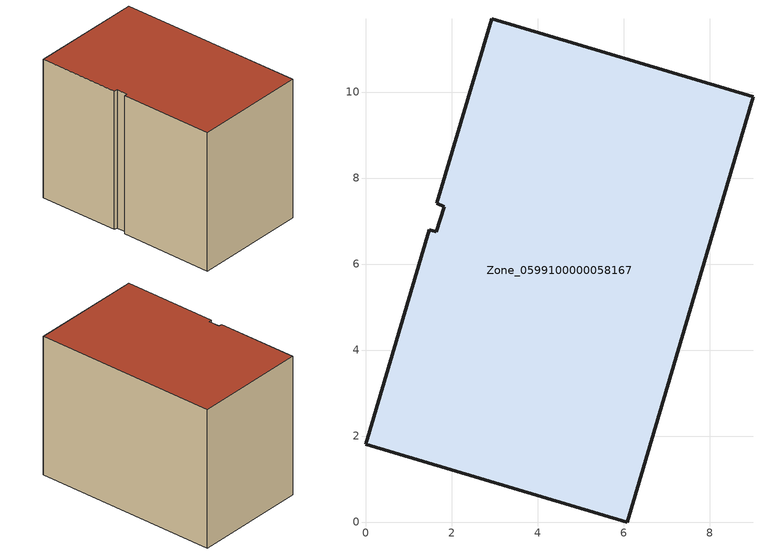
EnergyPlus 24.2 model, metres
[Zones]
Zone_0599100000058167
 floor ground (C_G): 1.48,6.8 1.65,6.75 1.83,7.33 1.66,7.41 2.93,11.7 9.01,9.89 6.09,0 0,1.81 z0.51
 wall outside (C_F): 9.01,9.89 2.93,11.7 1.66,7.41 1.83,7.33 1.65,6.75 1.48,6.8 0,1.81 6.09,0 9.01,9.89 z0.51:8.36
 roof outside (C_R): 1.65,6.75 1.48,6.8 0,1.81 6.09,0 9.01,9.89 2.93,11.7 1.66,7.41 1.83,7.33 z8.36
[BUILDING]
Pand.0599100000058167: North Axis=0; Terrain=City; Loads Convergence Tolerance Value=0.04; Temperature Convergence Tolerance Value=0.4; Solar Distribution=FullExterior; Maximum Number of Warmup Days=25; Minimum Number of Warmup Days=1
[Site:Location]
Rotterdam.The.Hague.AP_ZH_NLD Design_Conditions: Latitude=51.96; Longitude=4.45; Time Zone=1; Elevation=-4.5
[SITE:GROUNDTEMPERATURE:BUILDINGSURFACE]
18, 18, 18, 18, 18, 18, 18, 18, 18, 18, 18, 18
[MATERIAL] Thermal Absorptance=0.9; Solar Absorptance=0.7; Visible Absorptance=0.7
Name | Roughness | Thickness | Conductivity | Density | Specific Heat
G.TC.1965-1974 | MediumSmooth | 0.15 | 0.882353 | 540 | 1210
F.TC.1965-1974 | Rough | 0.3 | 0.697674 | 1920 | 840
R.TC.1965-1974 | MediumRough | 0.2 | 0.232558 | 1500 | 1000
[CONSTRUCTION]
C_G: G.TC.1965-1974
C_F: F.TC.1965-1974
C_R: R.TC.1965-1974
[ZONE]
Zone_0599100000058167: Type=1; Multiplier=1; Ceiling Height=Autocalculate; Volume=Autocalculate; Floor Area=autocalculate; Part of Total Floor Area=Yes
[ZONEINFILTRATION:DESIGNFLOWRATE]
Infil_Zone_0599100000058167: Zone or ZoneList or Space or SpaceList=Zone_0599100000058167; Schedule=AlwaysOn; Design Flow Rate Calculation Method=Flow/Area; Flow Rate per Floor Area=0.003; Constant Term Coefficient=1; Temperature Term Coefficient=0; Velocity Term Coefficient=0; Velocity Squared Term Coefficient=0
[HVACTEMPLATE:ZONE:IDEALLOADSAIRSYSTEM]
Zone_0599100000058167: Maximum Heating Supply Air Temperature=50; Minimum Cooling Supply Air Temperature=13; Maximum Heating Supply Air Humidity Ratio=0.0156; Minimum Cooling Supply Air Humidity Ratio=0.0077; Heating Limit=NoLimit; Cooling Limit=NoLimit; Dehumidification Control Type=ConstantSensibleHeatRatio; Cooling Sensible Heat Ratio=0.7; Dehumidification Setpoint=60; Humidification Control Type=None; Humidification Setpoint=30; Outdoor Air Method=None; Outdoor Air Flow Rate per Person=0.00944; Outdoor Air Flow Rate per Zone Floor Area=0; Outdoor Air Flow Rate per Zone=0; Demand Controlled Ventilation Type=None; Outdoor Air Economizer Type=NoEconomizer; Heat Recovery Type=None; Sensible Heat Recovery Effectiveness=0.7; Latent Heat Recovery Effectiveness=0.65
[ZONECONTROL:THERMOSTAT]
ThermostatControl_Zone_0599100000058167: Zone or ZoneList=Zone_0599100000058167; Control Type Schedule=DualSetpointControlType; Control 1=Thermostat_Zone_0599100000058167; Temperature Difference Between Cutout And Setpoint=0
[THERMOSTATSETPOINT:DUALSETPOINT]
Thermostat_Zone_0599100000058167: Heating Setpoint Temperature Schedule=HeatingSetpoint_Zone_0599100000058167; Cooling Setpoint Temperature Schedule=CoolingSetpoint_Zone_0599100000058167
[SCHEDULE:COMPACT]
HeatingSetpoint_Zone_0599100000058167: Through: 12/31, For: AllDays, Until: 24:00, 21
CoolingSetpoint_Zone_0599100000058167: Through: 12/31, For: AllDays, Until: 24:00, 24
DualSetpointControlType: Through: 12/31, For: AllDays, Until: 24:00, 4
AlwaysOn: Through: 12/31, For: AllDays, Until: 24:00, 1
